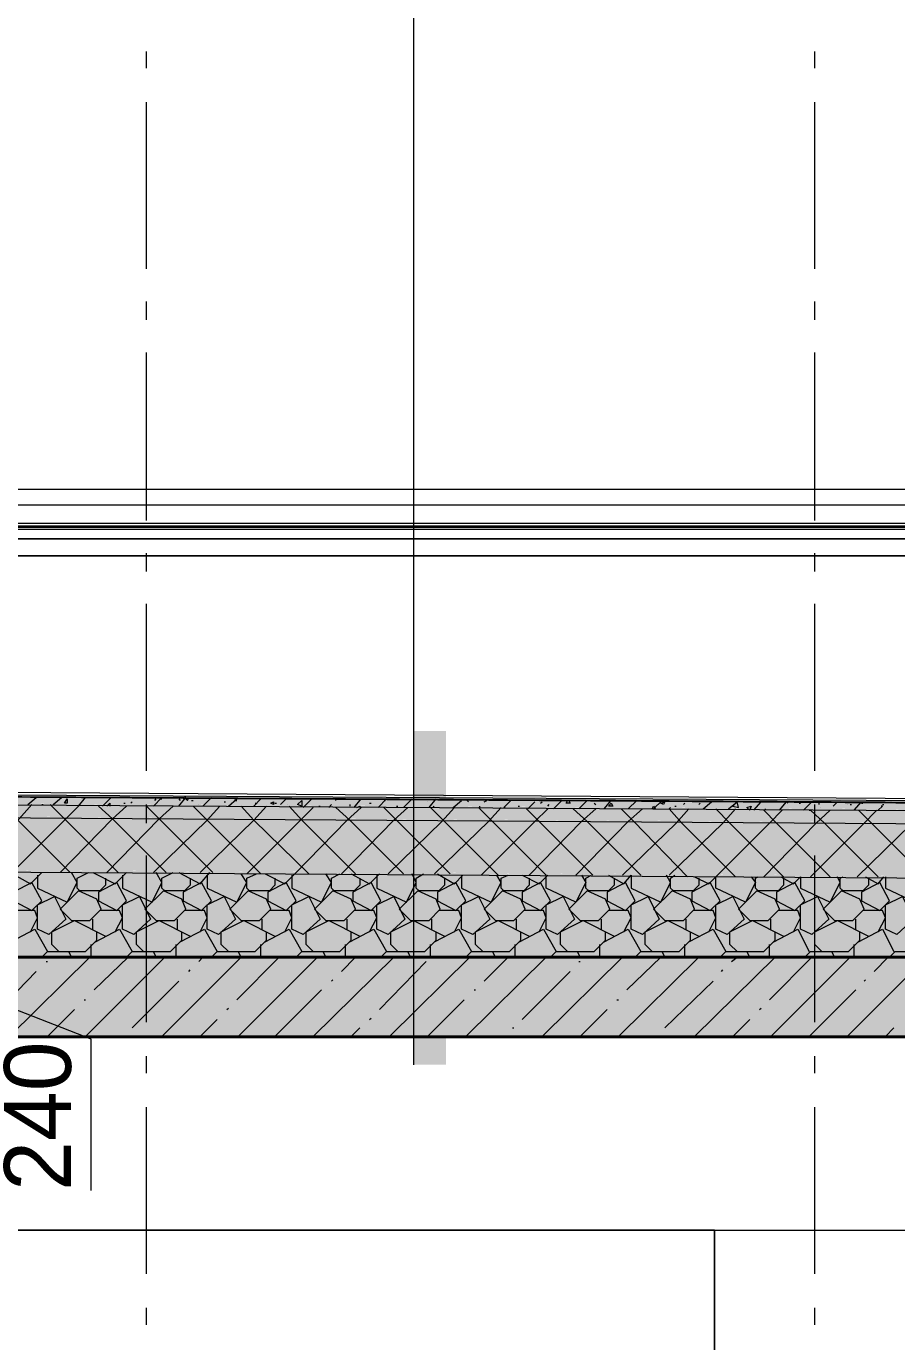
# Model space of a CAD drawing. Header units: millimetres. Extents: x -136833 to 49383, y -8033 to 344618.
# Drawn here: x -74508 to -71900, y 52442 to 56382 of the extents above; entities that cross this region are included whole.
import ezdxf

# ---------------------------------------------------------------- set-up
doc = ezdxf.new("R2010")
doc.units = ezdxf.units.MM
doc.layers.add('PDF _Геометрия', color=7, linetype='Continuous', true_color=0x1d1d1d)
doc.layers.add('PDF _Сплошная заливка', color=7, linetype='Continuous', true_color=0xffffff)
doc.layers.add('PDF _Текст', color=7, linetype='Continuous')

msp = doc.modelspace()

# ---------------------------------------------------------------- hatches: boundary and pattern name
at = {"layer": 'PDF _Сплошная заливка', "transparency": 33554559}
for points in [[(-76797.7416736144, 54093.28959465875), (-76994.7531004104, 54097.00679139075), (-77245.33023068585, 54097.00679139075), (-77245.33023068585, 54072.12424543742), (-77013.62823567196, 54072.12424543742), (-76785.04246408159, 54067.89117559315), (-76103.51821915474, 54063.65810574889), (-74071.64469390697, 54050.95889621609), (-73390.1204489801, 54046.72582637182), (-71358.24692373234, 54034.02661683903), (-70676.72267880547, 54029.79354699476), (-68644.8491535577, 54017.09433746196), (-67963.32490863084, 54012.86126761769), (-65931.45138338306, 54000.16205808489), (-65249.9271384562, 53995.92898824063), (-63218.05361320844, 53983.22977870782), (-63209.5874735199, 53978.99670886356), (-63209.5874735199, 53983.22977870782), (-63078.36230834764, 53983.22977870782), (-63078.36230834764, 54008.62819777343), (-63146.09142585591, 54008.62819777343), (-63861.4802295369, 54004.39512792916), (-63861.4802295369, 54008.62819777343), (-65804.45928805508, 54021.32740730622), (-66447.88590438354, 54025.56047715049), (-68390.86496290172, 54038.25968668329), (-69034.2915792302, 54042.49275652755), (-70977.27063774837, 54055.19196606035), (-71620.69725407683, 54059.42503590461), (-73563.67631259502, 54072.12424543742), (-74207.10292892347, 54076.35731528168)], [(-76797.7416736144, 54067.89117559315), (-76995.4972334169, 54071.62241257056), (-77245.33023068585, 54071.62241257056), (-77245.33023068585, 54034.02661683903), (-77013.62823567196, 54034.02661683903), (-76785.04246408159, 54029.79354699476), (-75489.72309173613, 54021.32740730622), (-74846.29647540767, 54017.09433746196), (-73550.9771030622, 54008.62819777343), (-72907.55048673376, 54004.39512792916), (-72259.89080056103, 54000.16205808489), (-71616.46418423257, 53995.92898824063), (-70321.14481188712, 53987.4628485521), (-69677.71819555864, 53983.22977870782), (-68382.3988232132, 53974.7636390193), (-67738.97220688473, 53970.53056917503), (-67091.312520712, 53966.29749933077), (-66447.88590438354, 53962.0644294865), (-65152.56653203808, 53953.59828979796), (-64509.13991570963, 53949.3652199537), (-63861.4802295369, 53945.13215010943), (-63218.05361320844, 53940.89908026517), (-63209.5874735199, 53936.6660104209), (-63209.5874735199, 53940.89908026517), (-63141.85835601164, 53945.13215010943), (-63078.36230834764, 53945.13215010943), (-63078.36230834764, 53983.22977870782), (-63895.34478829103, 53987.4628485521), (-64572.63596337361, 53991.69591839636), (-65254.16020830047, 53995.92898824063), (-65931.45138338306, 54000.16205808489), (-66612.97562830993, 54004.39512792916), (-67967.55797847512, 54012.86126761769), (-68649.08222340196, 54017.09433746196), (-69326.37339848455, 54021.32740730622), (-70007.89764341142, 54025.56047715049), (-71362.47999357659, 54034.02661683903), (-72044.00423850346, 54038.25968668329), (-72721.29541358605, 54042.49275652755), (-73402.81965851289, 54046.72582637182), (-74757.4020086781, 54055.19196606035), (-75438.92625360494, 54059.42503590461), (-76116.21742868752, 54063.65810574889)], [(-76797.7416736144, 54029.79354699476), (-76994.33082306426, 54033.50277622967), (-77245.33023068585, 54033.50277622967), (-77245.33023068585, 53873.16996275691), (-77017.86130551623, 53873.16996275691), (-76789.27553392586, 53868.93689291264), (-76107.75128899899, 53864.70382306838), (-74753.16893883381, 53856.23768337984), (-74071.64469390697, 53852.00461353557), (-72717.06234374177, 53843.53847384705), (-72035.53809881493, 53839.30540400277), (-70003.66457356715, 53826.60619446998), (-69322.1403286403, 53822.37312462572), (-67967.55797847512, 53813.90698493718), (-67286.03373354825, 53809.67391509291), (-65931.45138338306, 53801.20777540438), (-65249.9271384562, 53796.97470556012), (-63218.05361320844, 53784.27549602732), (-63141.85835601164, 53780.04242618305), (-63141.85835601164, 53784.27549602732), (-63078.36230834764, 53784.27549602732), (-63078.36230834764, 53945.13215010943), (-63146.09142585591, 53945.13215010943), (-63861.4802295369, 53940.89908026517), (-63861.4802295369, 53945.13215010943), (-65804.45928805508, 53957.83135964224), (-66447.88590438354, 53962.0644294865), (-68390.86496290172, 53974.7636390193), (-69034.2915792302, 53978.99670886356), (-70977.27063774837, 53991.69591839636), (-71620.69725407683, 53995.92898824063), (-73563.67631259502, 54008.62819777343), (-74207.10292892347, 54012.86126761769)], [(-76797.7416736144, 53868.93689291264), (-76995.88837346625, 53872.67550989098), (-77245.33023068585, 53872.67550989098), (-77245.33023068585, 53593.78735303534), (-63078.36230834764, 53593.78735303534), (-63078.36230834764, 53784.27549602732), (-63895.34478829103, 53788.50856587158), (-64572.63596337361, 53792.74163571584), (-65254.16020830047, 53796.97470556012), (-65931.45138338306, 53801.20777540438), (-66612.97562830993, 53805.44084524865), (-67967.55797847512, 53813.90698493718), (-68649.08222340196, 53818.14005478145), (-69326.37339848455, 53822.37312462572), (-70007.89764341142, 53826.60619446998), (-71362.47999357659, 53835.07233415852), (-72044.00423850346, 53839.30540400277), (-72721.29541358605, 53843.53847384705), (-73402.81965851289, 53847.77154369131), (-74757.4020086781, 53856.23768337984), (-75438.92625360494, 53860.47075322411), (-76116.21742868752, 53864.70382306838)]]:
    msp.add_hatch(color=256, dxfattribs=at).paths.add_polyline_path(points)

# ---------------------------------------------------------------- linework, layer by layer
at = {"layer": 'PDF _Геометрия', "color": 7, "lineweight": 9}
for points in [[(-73347.78975053744, 71169.49334642857), (-73347.78975053744, 66771.333778236), (-73347.78975053744, 53272.07404487111)], [(-74147.83995110376, 56256.38828507878), (-74147.83995110376, 56307.18512320997)], [(-72145.59791476584, 56256.38828507878), (-72145.59791476584, 56307.18512320997)], [(-74147.83995110376, 55655.29236719297), (-74147.83995110376, 56154.79460881638)], [(-72145.59791476584, 55655.29236719297), (-72145.59791476584, 56154.79460881638)], [(-74147.83995110376, 55502.9018527994), (-74147.83995110376, 55557.93176077486)], [(-72145.59791476584, 55502.9018527994), (-72145.59791476584, 55557.93176077486)], [(-74147.83995110376, 54901.80593491359), (-74147.83995110376, 55405.54124638128)], [(-72145.59791476584, 54901.80593491359), (-72145.59791476584, 55405.54124638128)], [(-69690.41740509146, 54994.93347148745), (-76721.54641641761, 54994.93347148745)], [(-69690.41740509146, 54948.36970320053), (-76721.54641641761, 54948.36970320053)], [(-69690.41740509146, 54893.33979522506), (-76721.54641641761, 54893.33979522506)], [(-69690.41740509146, 54880.64058569226), (-76721.54641641761, 54880.64058569226)], [(-76721.54641641761, 54876.40751584799), (-69690.41740509146, 54876.40751584799)], [(-74147.83995110376, 54749.41542052001), (-74147.83995110376, 54804.44532849547)], [(-72145.59791476584, 54749.41542052001), (-72145.59791476584, 54804.44532849547)], [(-74147.83995110376, 54152.55257247847), (-74147.83995110376, 54652.05481410189)], [(-72145.59791476584, 54152.55257247847), (-72145.59791476584, 54652.05481410189)], [(-77246.4470771066, 54436.16825204431), (-77246.4470771066, 54415.00290282298), (-77246.4470771066, 53593.78735303534), (-77246.4470771066, 53873.16996275691), (-77246.4470771066, 54034.02661683903), (-77246.4470771066, 54072.12424543742), (-77246.4470771066, 54097.52266450301), (-77246.4470771066, 54101.75573434729), (-77246.4470771066, 54105.98880419155), (-76785.04246408159, 54093.28959465875), (-77229.51479772954, 54105.98880419155), (-69728.51503368985, 54055.19196606035)], [(-63208.35157215134, 54008.22840060006), (-76783.91807143492, 54092.91556800443)], [(-63076.74099522825, 53593.26875434392), (-63076.74099522825, 53783.74089406033), (-63076.74099522825, 53944.61227401921), (-63076.74099522825, 53982.73191466262), (-63076.74099522825, 54008.11839310698), (-63076.74099522825, 54012.3347697418), (-63076.74099522825, 54016.59316037266), (-63076.74099522825, 54012.3347697418), (-63076.74099522825, 54008.11839310698), (-63076.74099522825, 53982.73191466262), (-63076.74099522825, 53944.61227401921), (-63076.74099522825, 53783.74089406033), (-63076.74099522825, 53593.26875434392), (-77245.33023068585, 53593.26875434392)], [(-74147.83995110376, 53995.92898824063), (-74147.83995110376, 54050.95889621609)], [(-72145.59791476584, 53995.92898824063), (-72145.59791476584, 54050.95889621609)], [(-74147.83995110376, 53399.06614019909), (-74147.83995110376, 53898.56838182251)], [(-72145.59791476584, 53399.06614019909), (-72145.59791476584, 53898.56838182251)], [(-74312.92967503013, 52895.33082873141), (-74312.92967503013, 53348.26930206791), (-74638.87605303864, 53475.26139739589)], [(-74147.83995110376, 53246.67562580551), (-74147.83995110376, 53297.4724639367)], [(-72145.59791476584, 53246.67562580551), (-72145.59791476584, 53297.4724639367)], [(-74147.83995110376, 52645.57970791971), (-74147.83995110376, 53145.08194954311)], [(-72145.59791476584, 52645.57970791971), (-72145.59791476584, 53145.08194954311)], [(-72446.14587370874, 52776.80487309197), (-72446.14587370874, 48653.79484477669), (-72446.14587370874, 49254.89076266249), (-77398.8375915002, 49254.89076266249)], [(-77398.8375915002, 52611.71514916557), (-77398.8375915002, 52535.51989196878), (-77398.8375915002, 52611.71514916557), (-77398.8375915002, 52535.51989196878), (-77398.8375915002, 52611.71514916557), (-77398.8375915002, 49254.89076266249), (-77115.22191193435, 49254.89076266249), (-77115.22191193435, 51955.58932330432), (-75316.16722812122, 51955.58932330432), (-75316.16722812122, 49254.89076266249), (-74245.20055752186, 49254.89076266249), (-74245.20055752186, 51955.58932330432), (-72446.14587370874, 51955.58932330432), (-72446.14587370874, 52776.80487309197), (-77398.8375915002, 52776.80487309197)], [(-74147.83995110376, 52493.18919352613), (-74147.83995110376, 52543.98603165732)], [(-72145.59791476584, 52493.18919352613), (-72145.59791476584, 52543.98603165732)]]:
    msp.add_lwpolyline(points, dxfattribs=at)
for points in [[(-69690.41740509146, 54884.87365553652), (-76721.54641641761, 54884.87365553652)], [(-76721.54641641761, 54846.77602693813), (-69690.41740509146, 54846.77602693813)], [(-76721.54641641761, 54795.97918880694), (-69690.41740509146, 54795.97918880694)], [(-77398.8375915002, 52776.80487309197), (-69398.33558583708, 52776.80487309197), (-69398.33558583708, 53356.73544175643), (-77398.8375915002, 53356.73544175643)]]:
    msp.add_lwpolyline(points, close=True, dxfattribs=at)
at = {"layer": 'PDF _Геометрия', "color": 7, "lineweight": 20}
for points in [[(-63208.35157215134, 54004.01993659497), (-76783.91807143492, 54088.66306887016), (-63208.35157215134, 53999.76953743909)], [(-63208.35157215134, 53978.5972205934), (-76783.91807143492, 54063.28438799777)], [(-63208.35157215134, 53936.29662632563), (-76783.91807143492, 54025.19225344065)], [(-63199.57753368978, 53773.96588738562), (-76784.57577136096, 53862.87266139113)]]:
    msp.add_lwpolyline(points, dxfattribs=at)
at = {"layer": 'PDF _Геометрия', "lineweight": 9}
for points in [[(-74376.42572269413, 53847.77154369131), (-74537.28237677625, 54008.62819777343), (-74575.38000537464, 54050.95889621609), (-74554.21465615332, 54072.12424543742)], [(-74545.74851646478, 53852.00461353557), (-74389.12493222693, 54008.62819777343), (-74351.02730362854, 54046.72582637182), (-74329.8619544072, 54072.12424543742)], [(-74503.4178180221, 54050.95889621609), (-74478.01939895652, 54072.12424543742)], [(-74427.22256082532, 54050.95889621609), (-74401.82414175972, 54072.12424543742)], [(-74427.22256082532, 54072.12424543742), (-74427.22256082532, 54072.12424543742)], [(-74393.35800207118, 54059.42503590461), (-74389.12493222693, 54059.42503590461)], [(-74279.065116276, 54046.72582637182), (-74253.6666972104, 54072.12424543742)], [(-74266.36590674322, 54046.72582637182), (-74257.89976705468, 54055.19196606035), (-74257.89976705468, 54046.72582637182)], [(-74215.569068612, 54055.19196606035), (-74211.33599876775, 54055.19196606035)], [(-74198.63678923494, 54072.12424543742), (-74198.63678923494, 54072.12424543742)], [(-74194.40371939068, 54055.19196606035), (-74190.17064954642, 54059.42503590461)], [(-74177.47144001361, 54072.12424543742), (-74177.47144001361, 54072.12424543742)], [(-74126.67460188242, 54046.72582637182), (-74101.27618281683, 54072.12424543742)], [(-74122.44153203815, 54063.65810574889), (-74118.20846219388, 54067.89117559315)], [(-74105.50925266108, 54067.89117559315), (-74101.27618281683, 54067.89117559315)], [(-74050.47934468562, 54046.72582637182), (-74029.3139954643, 54072.12424543742), (-74033.54706530856, 54072.12424543742), (-74025.08092562003, 54063.65810574889), (-74020.84785577576, 54072.12424543742)], [(-74050.47934468562, 54067.89117559315), (-74046.24627484137, 54063.65810574889)], [(-74012.38171608723, 54063.65810574889), (-74008.14864624297, 54063.65810574889)], [(-73978.5171573331, 54046.72582637182), (-73953.11873826751, 54072.12424543742)], [(-73915.02110966912, 54059.42503590461), (-73910.78803982484, 54059.42503590461)], [(-73902.3219001363, 54046.72582637182), (-73876.92348107073, 54067.89117559315)], [(-73881.15655091498, 54063.65810574889), (-73876.92348107073, 54063.65810574889)], [(-73826.12664293952, 54046.72582637182), (-73804.9612937182, 54067.89117559315)], [(-73821.89357309525, 54055.19196606035), (-73817.66050325098, 54055.19196606035)], [(-73762.63059527552, 54055.19196606035), (-73758.39752543127, 54055.19196606035)], [(-73745.69831589845, 54050.95889621609), (-73728.76603652141, 54067.89117559315)], [(-73677.9691983902, 54042.49275652755), (-73652.57077932461, 54067.89117559315)], [(-73580.6085919721, 54063.65810574889), (-73580.6085919721, 54067.89117559315)], [(-73525.57868399663, 54042.49275652755), (-73504.4133347753, 54067.89117559315)], [(-73479.01491570969, 54055.19196606035), (-73474.78184586542, 54055.19196606035)], [(-73453.6164966441, 54042.49275652755), (-73428.2180775785, 54067.89117559315)], [(-73436.68421726703, 54067.89117559315), (-73432.45114742276, 54063.65810574889)], [(-73432.45114742276, 54059.42503590461), (-73432.45114742276, 54059.42503590461)], [(-73377.42123944731, 54042.49275652755), (-73352.02282038171, 54067.89117559315)], [(-73305.45905209478, 54059.42503590461), (-73305.45905209478, 54059.42503590461)], [(-73301.22598225051, 54042.49275652755), (-73280.06063302918, 54067.89117559315)], [(-73229.263794898, 54042.49275652755), (-73203.86537583239, 54063.65810574889)], [(-73186.93309645532, 54063.65810574889), (-73182.70002661107, 54059.42503590461)], [(-73136.13625832413, 54059.42503590461), (-73127.6701186356, 54063.65810574889)], [(-73072.64021066015, 54042.49275652755), (-73076.8732805044, 54042.49275652755), (-73055.70793128308, 54063.65810574889)], [(-73004.91109315188, 54038.25968668329), (-72983.74574393054, 54059.42503590461)], [(-72966.81346455349, 54055.19196606035), (-72962.58039470922, 54059.42503590461)], [(-72928.71583595508, 54038.25968668329), (-72903.31741688948, 54063.65810574889)], [(-72882.15206766815, 54063.65810574889), (-72877.9189978239, 54055.19196606035), (-72890.61820735669, 54055.19196606035), (-72886.38513751244, 54063.65810574889)], [(-72852.5205787583, 54038.25968668329), (-72827.12215969269, 54063.65810574889)], [(-72852.5205787583, 54063.65810574889), (-72852.5205787583, 54063.65810574889)], [(-72805.95681047137, 54055.19196606035), (-72801.7237406271, 54050.95889621609)], [(-72776.32532156151, 54038.25968668329), (-72755.15997234017, 54063.65810574889)], [(-72704.36313420898, 54038.25968668329), (-72678.96471514337, 54063.65810574889)], [(-72628.1678770122, 54038.25968668329), (-72602.76945794659, 54063.65810574889)], [(-72539.27341028259, 54050.95889621609), (-72535.04034043834, 54055.19196606035)], [(-72492.70964199567, 54050.95889621609), (-72488.4765721514, 54055.19196606035)], [(-72480.01043246288, 54038.25968668329), (-72454.61201339727, 54059.42503590461)], [(-72403.81517526608, 54038.25968668329), (-72378.41675620049, 54059.42503590461), (-72391.11596573328, 54046.72582637182), (-72374.1836863562, 54042.49275652755), (-72378.41675620049, 54059.42503590461)], [(-72327.61991806928, 54034.02661683903), (-72306.45456884796, 54059.42503590461)], [(-72251.4246608725, 54034.02661683903), (-72230.25931165117, 54059.42503590461), (-72226.02624180689, 54055.19196606035)], [(-72192.16168305278, 54055.19196606035), (-72187.9286132085, 54055.19196606035)], [(-72179.46247351996, 54034.02661683903), (-72154.06405445437, 54059.42503590461)], [(-72132.89870523305, 54055.19196606035), (-72132.89870523305, 54050.95889621609)], [(-72090.56800679039, 54046.72582637182), (-72077.86879725757, 54059.42503590461)], [(-72035.53809881493, 54055.19196606035), (-72035.53809881493, 54055.19196606035)], [(-72027.07195912639, 54034.02661683903), (-72005.90660990505, 54059.42503590461)], [(-72005.90660990505, 54055.19196606035), (-72001.67354006079, 54055.19196606035)], [(-74689.67289116982, 53852.00461353557), (-74528.81623708771, 54008.62819777343), (-74490.71860848932, 54050.95889621609)], [(-74461.08711957945, 54050.95889621609), (-74456.85404973518, 54050.95889621609)], [(-74232.50134798908, 53847.77154369131), (-74393.35800207118, 54008.62819777343), (-74435.68870051386, 54050.95889621609)], [(-74291.7643258088, 54046.72582637182), (-74249.43362736615, 54008.62819777343), (-74207.10292892347, 54046.72582637182)], [(-74152.07302094802, 54046.72582637182), (-74152.07302094802, 54046.72582637182)], [(-74147.83995110376, 54046.72582637182), (-74109.74232250536, 54008.62819777343), (-74067.41162406269, 54046.72582637182)], [(-74008.14864624297, 54046.72582637182), (-73965.8179478003, 54004.39512792916), (-73927.72031920191, 54046.72582637182)], [(-73991.2163668659, 54050.95889621609), (-73991.2163668659, 54050.95889621609)], [(-73864.22427153791, 54046.72582637182), (-73826.12664293952, 54004.39512792916), (-73788.02901434113, 54046.72582637182)], [(-73847.29199216086, 54046.72582637182), (-73847.29199216086, 54046.72582637182)], [(-73847.29199216086, 53843.53847384705), (-73686.43533807874, 54004.39512792916), (-73648.33770948034, 54042.49275652755)], [(-73792.2620841854, 53843.53847384705), (-73732.99910636566, 53813.90698493718), (-73703.3676174558, 53843.53847384705), (-73546.74403321795, 54004.39512792916), (-73504.4133347753, 54042.49275652755)], [(-73724.53296667713, 54050.95889621609), (-73724.53296667713, 54050.95889621609)], [(-73521.34561415235, 53843.53847384705), (-73682.20226823447, 54004.39512792916), (-73720.29989683288, 54046.72582637182)], [(-73631.40543010327, 54046.72582637182), (-73627.172360259, 54046.72582637182)], [(-73601.77394119342, 54042.49275652755), (-73593.30780150488, 54050.95889621609)], [(-73377.42123944731, 53843.53847384705), (-73538.27789352942, 54004.39512792916), (-73580.6085919721, 54042.49275652755)], [(-73563.67631259502, 53843.53847384705), (-73407.05272835717, 54004.39512792916), (-73364.7220299145, 54042.49275652755)], [(-73538.27789352942, 54050.95889621609), (-73538.27789352942, 54046.72582637182)], [(-73534.04482368517, 54042.49275652755), (-73534.04482368517, 54042.49275652755)], [(-73517.1125443081, 54042.49275652755), (-73508.64640461956, 54046.72582637182), (-73508.64640461956, 54042.49275652755)], [(-73237.72993458653, 53843.53847384705), (-73398.58658866864, 54004.39512792916), (-73436.68421726703, 54042.49275652755)], [(-73423.98500773424, 53843.53847384705), (-73263.12835365211, 54000.16205808489), (-73225.03072505372, 54042.49275652755)], [(-73398.58658866864, 54046.72582637182), (-73394.35351882435, 54046.72582637182)], [(-73093.80555988147, 53839.30540400277), (-73254.66221396357, 54000.16205808489), (-73296.99291240625, 54042.49275652755)], [(-73288.52677271771, 54046.72582637182), (-73284.29370287344, 54042.49275652755)], [(-73284.29370287344, 53843.53847384705), (-73123.43704879134, 54000.16205808489), (-73085.33942019293, 54042.49275652755)], [(-72844.05443906976, 53839.30540400277), (-72831.35522953697, 53818.14005478145), (-72860.98671844683, 53758.87707696173), (-72949.88118517642, 53801.20777540438), (-72949.88118517642, 53839.30540400277), (-73110.73783925854, 54000.16205808489), (-73153.0685377012, 54042.49275652755)], [(-73148.83546785693, 54042.49275652755), (-73148.83546785693, 54046.72582637182)], [(-73144.60239801266, 53839.30540400277), (-72983.74574393054, 54000.16205808489), (-72945.64811533215, 54038.25968668329)], [(-73034.54258206175, 54046.72582637182), (-73030.30951221747, 54046.72582637182)], [(-72810.18988031564, 53839.30540400277), (-72971.04653439776, 54000.16205808489), (-73009.14416299615, 54038.25968668329)], [(-73000.67802330761, 53839.30540400277), (-72844.05443906976, 54000.16205808489), (-72801.7237406271, 54038.25968668329)], [(-72945.64811533215, 54046.72582637182), (-72941.41504548788, 54050.95889621609)], [(-72666.26550561059, 53839.30540400277), (-72827.12215969269, 54000.16205808489), (-72869.45285813537, 54038.25968668329)], [(-72860.98671844683, 53839.30540400277), (-72704.36313420898, 54000.16205808489), (-72662.03243576632, 54038.25968668329)], [(-72526.5742007498, 53835.07233415852), (-72687.43085483191, 54000.16205808489), (-72725.5284834303, 54038.25968668329)], [(-72721.29541358605, 53839.30540400277), (-72560.43875950392, 53995.92898824063), (-72522.34113090552, 54038.25968668329)], [(-72632.40094685645, 54038.25968668329), (-72628.1678770122, 54046.72582637182), (-72623.93480716793, 54038.25968668329)], [(-72382.64982604474, 53835.07233415852), (-72543.50648012687, 53995.92898824063), (-72581.60410872527, 54038.25968668329), (-72577.37103888098, 54042.49275652755)], [(-72581.60410872527, 53839.30540400277), (-72420.74745464315, 53995.92898824063), (-72382.64982604474, 54038.25968668329)], [(-72564.6718293482, 54046.72582637182), (-72560.43875950392, 54046.72582637182)], [(-72551.97261981541, 54038.25968668329), (-72551.97261981541, 54038.25968668329)], [(-72238.7254513397, 53835.07233415852), (-72399.58210542181, 53995.92898824063), (-72441.91280386447, 54038.25968668329)], [(-72336.08605775781, 53835.07233415852), (-72323.38684822503, 53818.14005478145), (-72353.01833713488, 53758.87707696173), (-72441.91280386447, 53801.20777540438), (-72441.91280386447, 53835.07233415852), (-72281.05614978237, 53995.92898824063), (-72242.95852118396, 54034.02661683903)], [(-72297.98842915942, 53835.07233415852), (-72141.36484492157, 53995.92898824063), (-72099.03414647891, 54034.02661683903)], [(-72099.03414647891, 53835.07233415852), (-72259.89080056103, 53995.92898824063), (-72297.98842915942, 54034.02661683903)], [(-72293.75535931515, 54038.25968668329), (-72293.75535931515, 54034.02661683903)], [(-72162.5301941429, 54034.02661683903), (-72158.29712429864, 54034.02661683903), (-72115.96642585598, 53995.92898824063), (-71955.10977177386, 53835.07233415852)], [(-72158.29712429864, 53835.07233415852), (-72001.67354006079, 53991.69591839636), (-71959.34284161813, 54034.02661683903)], [(-72128.66563538878, 54042.49275652755), (-72128.66563538878, 54042.49275652755)], [(-72048.23730834771, 54050.95889621609), (-72048.23730834771, 54050.95889621609)], [(-72044.00423850346, 54034.02661683903), (-72044.00423850346, 54034.02661683903)], [(-72039.77116865918, 54050.95889621609), (-72035.53809881493, 54050.95889621609)], [(-72018.60581943786, 53835.07233415852), (-71857.74916535575, 53991.69591839636), (-71819.65153675734, 54034.02661683903)], [(-71730.75707002776, 53830.83926431424), (-71730.75707002776, 53809.67391509291), (-71747.68934940483, 53792.74163571584), (-71806.95232722454, 53792.74163571584), (-71815.41846691308, 53801.20777540438), (-71815.41846691308, 53830.83926431424), (-71811.18539706881, 53830.83926431424), (-71972.04205115093, 53991.69591839636), (-72014.37274959359, 54034.02661683903)], [(-71955.10977177386, 54034.02661683903), (-71942.41056224107, 54046.72582637182), (-71946.64363208532, 54046.72582637182)], [(-71942.41056224107, 54050.95889621609), (-71938.1774923968, 54050.95889621609)], [(-74406.057211604, 53847.77154369131), (-74249.43362736615, 54008.62819777343), (-74088.57697328401, 53847.77154369131)], [(-74266.36590674322, 53847.77154369131), (-74109.74232250536, 54008.62819777343), (-73948.88566842325, 53847.77154369131)], [(-74126.67460188242, 53847.77154369131), (-73965.8179478003, 54004.39512792916), (-73804.9612937182, 53843.53847384705)], [(-73986.98329702164, 53847.77154369131), (-73826.12664293952, 54004.39512792916), (-73661.03691901313, 53843.53847384705)], [(-74562.68079584185, 53852.00461353557), (-74494.95167833359, 53813.90698493718), (-74461.08711957945, 53847.77154369131)], [(-74473.78632911225, 53839.30540400277), (-74473.78632911225, 53801.20777540438), (-74384.89186238265, 53758.87707696173), (-74355.26037347279, 53818.14005478145), (-74372.19265284986, 53847.77154369131)], [(-74270.59897658747, 53830.83926431424), (-74270.59897658747, 53809.67391509291), (-74287.53125596454, 53792.74163571584), (-74346.79423378425, 53792.74163571584), (-74355.26037347279, 53801.20777540438), (-74355.26037347279, 53830.83926431424), (-74321.39581471866, 53847.77154369131)], [(-74308.69660518586, 53847.77154369131), (-74240.96748767761, 53813.90698493718), (-74207.10292892347, 53847.77154369131)], [(-74219.80213845629, 53839.30540400277), (-74219.80213845629, 53801.20777540438), (-74130.90767172669, 53758.87707696173), (-74101.27618281683, 53818.14005478145), (-74118.20846219388, 53847.77154369131)], [(-74016.61478593151, 53830.83926431424), (-74016.61478593151, 53809.67391509291), (-74033.54706530856, 53792.74163571584), (-74092.8100431283, 53792.74163571584), (-74101.27618281683, 53801.20777540438), (-74101.27618281683, 53830.83926431424), (-74067.41162406269, 53847.77154369131)], [(-74050.47934468562, 53847.77154369131), (-73986.98329702164, 53813.90698493718), (-73957.35180811178, 53847.77154369131)], [(-73965.8179478003, 53839.30540400277), (-73965.8179478003, 53801.20777540438), (-73876.92348107073, 53758.87707696173), (-73847.29199216086, 53818.14005478145), (-73864.22427153791, 53843.53847384705)], [(-73762.63059527552, 53830.83926431424), (-73762.63059527552, 53809.67391509291), (-73779.56287465259, 53792.74163571584), (-73838.82585247232, 53792.74163571584), (-73847.29199216086, 53801.20777540438), (-73847.29199216086, 53830.83926431424), (-73817.66050325098, 53843.53847384705)], [(-73711.83375714434, 53839.30540400277), (-73711.83375714434, 53801.20777540438), (-73622.93929041474, 53758.87707696173), (-73593.30780150488, 53818.14005478145), (-73610.24008088195, 53843.53847384705)], [(-73508.64640461956, 53830.83926431424), (-73508.64640461956, 53809.67391509291), (-73525.57868399663, 53792.74163571584), (-73584.84166181635, 53792.74163571584), (-73593.30780150488, 53801.20777540438), (-73593.30780150488, 53830.83926431424), (-73567.90938243928, 53843.53847384705)], [(-73534.04482368517, 53843.53847384705), (-73479.01491570969, 53813.90698493718), (-73449.38342679983, 53843.53847384705)], [(-73457.84956648837, 53839.30540400277), (-73457.84956648837, 53801.20777540438), (-73368.95509975878, 53758.87707696173), (-73339.3236108489, 53818.14005478145), (-73352.02282038171, 53843.53847384705)], [(-73254.66221396357, 53830.83926431424), (-73254.66221396357, 53809.67391509291), (-73271.59449334064, 53792.74163571584), (-73330.85747116037, 53792.74163571584), (-73339.3236108489, 53801.20777540438), (-73339.3236108489, 53830.83926431424), (-73318.15826162757, 53843.53847384705)], [(-73275.82756318492, 53843.53847384705), (-73225.03072505372, 53813.90698493718), (-73199.63230598813, 53839.30540400277)], [(-73203.86537583239, 53839.30540400277), (-73203.86537583239, 53801.20777540438), (-73114.9709091028, 53758.87707696173), (-73085.33942019293, 53818.14005478145), (-73098.03862972574, 53839.30540400277)], [(-73000.67802330761, 53830.83926431424), (-73000.67802330761, 53809.67391509291), (-73017.61030268468, 53792.74163571584), (-73076.8732805044, 53792.74163571584), (-73085.33942019293, 53801.20777540438), (-73085.33942019293, 53830.83926431424), (-73064.17407097161, 53839.30540400277)], [(-73021.84337252894, 53839.30540400277), (-72971.04653439776, 53813.90698493718), (-72945.64811533215, 53839.30540400277)], [(-72746.69383265164, 53830.83926431424), (-72746.69383265164, 53809.67391509291), (-72763.62611202871, 53792.74163571584), (-72822.88908984844, 53792.74163571584), (-72831.35522953697, 53801.20777540438), (-72831.35522953697, 53830.83926431424), (-72814.4229501599, 53839.30540400277)], [(-72763.62611202871, 53839.30540400277), (-72717.06234374177, 53813.90698493718), (-72695.89699452044, 53839.30540400277), (-72695.89699452044, 53801.20777540438), (-72607.00252779086, 53758.87707696173), (-72577.37103888098, 53818.14005478145), (-72590.0702484138, 53839.30540400277)], [(-72492.70964199567, 53830.83926431424), (-72492.70964199567, 53809.67391509291), (-72509.64192137273, 53792.74163571584), (-72568.90489919245, 53792.74163571584), (-72577.37103888098, 53801.20777540438), (-72577.37103888098, 53830.83926431424), (-72564.6718293482, 53839.30540400277)], [(-72505.40885152847, 53835.07233415852), (-72463.07815308581, 53813.90698493718), (-72441.91280386447, 53835.07233415852)], [(-72238.7254513397, 53830.83926431424), (-72238.7254513397, 53809.67391509291), (-72255.65773071676, 53792.74163571584), (-72314.92070853649, 53792.74163571584), (-72323.38684822503, 53801.20777540438), (-72323.38684822503, 53830.83926431424), (-72314.92070853649, 53835.07233415852)], [(-72247.19159102824, 53835.07233415852), (-72209.09396242985, 53813.90698493718), (-72187.9286132085, 53835.07233415852), (-72187.9286132085, 53801.20777540438), (-72099.03414647891, 53758.87707696173), (-72069.40265756905, 53818.14005478145), (-72077.86879725757, 53835.07233415852)], [(-71984.74126068372, 53830.83926431424), (-71984.74126068372, 53809.67391509291), (-72001.67354006079, 53792.74163571584), (-72060.93651788052, 53792.74163571584), (-72069.40265756905, 53801.20777540438), (-72069.40265756905, 53830.83926431424), (-72060.93651788052, 53835.07233415852)], [(-71993.20740037225, 53835.07233415852), (-71955.10977177386, 53813.90698493718), (-71938.1774923968, 53835.07233415852)], [(-71933.94442255254, 53835.07233415852), (-71933.94442255254, 53801.20777540438), (-71845.04995582293, 53758.87707696173), (-71815.41846691308, 53818.14005478145), (-71823.88460660161, 53830.83926431424)], [(-74494.95167833359, 53669.98261023213), (-74473.78632911225, 53712.31330867479), (-74482.25246880078, 53733.47865789612), (-74541.5154466205, 53733.47865789612)], [(-74410.29028144825, 53610.7196324124), (-74431.45563066959, 53631.88498163373), (-74431.45563066959, 53669.98261023213), (-74363.72651316132, 53703.84716898626), (-74270.59897658747, 53657.28340069933)], [(-74308.69660518586, 53678.44874992066), (-74308.69660518586, 53708.08023883052)], [(-74240.96748767761, 53669.98261023213), (-74219.80213845629, 53712.31330867479), (-74228.26827814482, 53733.47865789612), (-74287.53125596454, 53733.47865789612)], [(-74156.30609079228, 53610.7196324124), (-74177.47144001361, 53631.88498163373), (-74177.47144001361, 53669.98261023213), (-74109.74232250536, 53703.84716898626), (-74016.61478593151, 53657.28340069933)], [(-74054.7124145299, 53678.44874992066), (-74054.7124145299, 53708.08023883052)], [(-73986.98329702164, 53669.98261023213), (-73965.8179478003, 53712.31330867479), (-73974.28408748884, 53733.47865789612), (-74033.54706530856, 53733.47865789612)], [(-73902.3219001363, 53610.7196324124), (-73923.48724935765, 53631.88498163373), (-73923.48724935765, 53669.98261023213), (-73855.75813184938, 53703.84716898626), (-73762.63059527552, 53657.28340069933)], [(-73800.72822387393, 53678.44874992066), (-73800.72822387393, 53708.08023883052)], [(-73732.99910636566, 53669.98261023213), (-73711.83375714434, 53712.31330867479), (-73720.29989683288, 53733.47865789612), (-73779.56287465259, 53733.47865789612)], [(-73648.33770948034, 53610.7196324124), (-73669.50305870167, 53631.88498163373), (-73669.50305870167, 53669.98261023213), (-73601.77394119342, 53703.84716898626), (-73508.64640461956, 53657.28340069933)], [(-73546.74403321795, 53678.44874992066), (-73546.74403321795, 53708.08023883052)], [(-73479.01491570969, 53669.98261023213), (-73457.84956648837, 53712.31330867479), (-73466.3157061769, 53733.47865789612), (-73525.57868399663, 53733.47865789612)], [(-73394.35351882435, 53610.7196324124), (-73415.5188680457, 53631.88498163373), (-73415.5188680457, 53669.98261023213), (-73347.78975053744, 53703.84716898626), (-73254.66221396357, 53657.28340069933)], [(-73292.75984256198, 53678.44874992066), (-73292.75984256198, 53708.08023883052)], [(-73225.03072505372, 53669.98261023213), (-73203.86537583239, 53712.31330867479), (-73212.33151552093, 53733.47865789612), (-73271.59449334064, 53733.47865789612)], [(-73140.3693281684, 53610.7196324124), (-73161.53467738973, 53631.88498163373), (-73161.53467738973, 53669.98261023213), (-73093.80555988147, 53703.84716898626), (-73000.67802330761, 53657.28340069933)], [(-73038.775651906, 53678.44874992066), (-73038.775651906, 53708.08023883052)], [(-72971.04653439776, 53669.98261023213), (-72949.88118517642, 53712.31330867479), (-72958.34732486495, 53733.47865789612), (-73017.61030268468, 53733.47865789612)], [(-72886.38513751244, 53610.7196324124), (-72907.55048673376, 53631.88498163373), (-72907.55048673376, 53669.98261023213), (-72839.8213692255, 53703.84716898626), (-72746.69383265164, 53657.28340069933)], [(-72784.79146125003, 53678.44874992066), (-72784.79146125003, 53708.08023883052)], [(-72717.06234374177, 53669.98261023213), (-72695.89699452044, 53712.31330867479), (-72704.36313420898, 53733.47865789612), (-72763.62611202871, 53733.47865789612)], [(-72632.40094685645, 53610.7196324124), (-72653.56629607778, 53631.88498163373), (-72653.56629607778, 53669.98261023213), (-72585.83717856952, 53703.84716898626), (-72492.70964199567, 53657.28340069933)], [(-72530.80727059406, 53678.44874992066), (-72530.80727059406, 53708.08023883052)], [(-72463.07815308581, 53669.98261023213), (-72441.91280386447, 53712.31330867479), (-72450.378943553, 53733.47865789612), (-72509.64192137273, 53733.47865789612)], [(-72378.41675620049, 53610.7196324124), (-72399.58210542181, 53631.88498163373), (-72399.58210542181, 53669.98261023213), (-72331.85298791356, 53703.84716898626), (-72238.7254513397, 53657.28340069933)], [(-72276.8230799381, 53678.44874992066), (-72276.8230799381, 53708.08023883052)], [(-72209.09396242985, 53669.98261023213), (-72187.9286132085, 53712.31330867479), (-72196.39475289703, 53733.47865789612), (-72255.65773071676, 53733.47865789612)], [(-72124.43256554451, 53610.7196324124), (-72145.59791476584, 53631.88498163373), (-72145.59791476584, 53669.98261023213), (-72077.86879725757, 53703.84716898626), (-71984.74126068372, 53657.28340069933)], [(-72022.83888928211, 53678.44874992066), (-72022.83888928211, 53708.08023883052)], [(-71955.10977177386, 53669.98261023213), (-71933.94442255254, 53712.31330867479), (-71942.41056224107, 53733.47865789612), (-72001.67354006079, 53733.47865789612)], [(-74554.21465615332, 53640.35112132226), (-74482.25246880078, 53678.44874992066), (-74444.15484020239, 53610.7196324124)], [(-74461.08711957945, 53593.78735303534), (-74444.15484020239, 53610.7196324124), (-74329.8619544072, 53610.7196324124), (-74295.99739565307, 53644.58419116653), (-74295.99739565307, 53669.98261023213)], [(-74300.23046549734, 53640.35112132226), (-74228.26827814482, 53678.44874992066), (-74190.17064954642, 53610.7196324124)], [(-74207.10292892347, 53593.78735303534), (-74190.17064954642, 53610.7196324124), (-74075.87776375122, 53610.7196324124), (-74042.01320499709, 53644.58419116653), (-74042.01320499709, 53669.98261023213)], [(-74046.24627484137, 53640.35112132226), (-73974.28408748884, 53678.44874992066), (-73936.18645889044, 53610.7196324124)], [(-73953.11873826751, 53593.78735303534), (-73936.18645889044, 53610.7196324124), (-73821.89357309525, 53610.7196324124), (-73788.02901434113, 53644.58419116653), (-73788.02901434113, 53669.98261023213)], [(-73792.2620841854, 53640.35112132226), (-73720.29989683288, 53678.44874992066), (-73682.20226823447, 53610.7196324124)], [(-73699.13454761152, 53593.78735303534), (-73682.20226823447, 53610.7196324124), (-73567.90938243928, 53610.7196324124), (-73534.04482368517, 53644.58419116653), (-73534.04482368517, 53669.98261023213)], [(-73538.27789352942, 53640.35112132226), (-73466.3157061769, 53678.44874992066), (-73428.2180775785, 53610.7196324124)], [(-73445.15035695556, 53593.78735303534), (-73428.2180775785, 53610.7196324124), (-73313.92519178332, 53610.7196324124), (-73280.06063302918, 53644.58419116653), (-73280.06063302918, 53669.98261023213)], [(-73284.29370287344, 53640.35112132226), (-73212.33151552093, 53678.44874992066), (-73174.23388692254, 53610.7196324124)], [(-73191.16616629959, 53593.78735303534), (-73174.23388692254, 53610.7196324124), (-73059.94100112733, 53610.7196324124), (-73026.07644237322, 53644.58419116653), (-73026.07644237322, 53669.98261023213)], [(-73030.30951221747, 53640.35112132226), (-72958.34732486495, 53678.44874992066), (-72920.24969626655, 53610.7196324124)], [(-72937.18197564362, 53593.78735303534), (-72920.24969626655, 53610.7196324124), (-72805.95681047137, 53610.7196324124), (-72772.09225171724, 53644.58419116653), (-72772.09225171724, 53669.98261023213)], [(-72776.32532156151, 53640.35112132226), (-72704.36313420898, 53678.44874992066), (-72666.26550561059, 53610.7196324124)], [(-72683.19778498766, 53593.78735303534), (-72666.26550561059, 53610.7196324124), (-72551.97261981541, 53610.7196324124), (-72518.10806106127, 53644.58419116653), (-72518.10806106127, 53669.98261023213)], [(-72522.34113090552, 53640.35112132226), (-72450.378943553, 53678.44874992066), (-72412.28131495461, 53610.7196324124)], [(-72429.21359433167, 53593.78735303534), (-72412.28131495461, 53610.7196324124), (-72297.98842915942, 53610.7196324124), (-72264.1238704053, 53644.58419116653), (-72264.1238704053, 53669.98261023213)], [(-72268.35694024956, 53640.35112132226), (-72196.39475289703, 53678.44874992066), (-72162.5301941429, 53610.7196324124)], [(-72175.22940367571, 53593.78735303534), (-72158.29712429864, 53610.7196324124), (-72044.00423850346, 53610.7196324124), (-72010.13967974932, 53644.58419116653), (-72010.13967974932, 53669.98261023213)], [(-72014.37274959359, 53640.35112132226), (-71942.41056224107, 53678.44874992066), (-71908.54600348693, 53610.7196324124)], [(-71921.24521301973, 53593.78735303534), (-71904.31293364268, 53610.7196324124), (-71790.02004784749, 53610.7196324124), (-71756.15548909335, 53644.58419116653), (-71756.15548909335, 53669.98261023213)], [(-74312.92967503013, 53598.02042287961), (-74312.92967503013, 53631.88498163373)], [(-74058.94548437416, 53598.02042287961), (-74058.94548437416, 53631.88498163373)], [(-73804.9612937182, 53598.02042287961), (-73804.9612937182, 53631.88498163373)], [(-73550.9771030622, 53598.02042287961), (-73550.9771030622, 53631.88498163373)], [(-73296.99291240625, 53598.02042287961), (-73296.99291240625, 53631.88498163373)], [(-73043.00872175029, 53598.02042287961), (-73043.00872175029, 53631.88498163373)], [(-72789.0245310943, 53598.02042287961), (-72789.0245310943, 53631.88498163373)], [(-72535.04034043834, 53598.02042287961), (-72535.04034043834, 53631.88498163373)], [(-72281.05614978237, 53598.02042287961), (-72281.05614978237, 53631.88498163373)], [(-72027.07195912639, 53598.02042287961), (-72027.07195912639, 53631.88498163373)], [(-74558.44772599757, 53356.73544175643), (-74317.1627448744, 53593.78735303534), (-74312.92967503013, 53598.02042287961), (-74308.69660518586, 53593.78735303534)], [(-74448.38791004664, 53581.08814350254), (-74444.15484020239, 53581.08814350254)], [(-74372.19265284986, 53593.78735303534), (-74380.6587925384, 53610.7196324124)], [(-74329.8619544072, 53356.73544175643), (-74092.8100431283, 53593.78735303534)], [(-74304.46353534161, 53496.42674661721), (-74202.86985907922, 53593.78735303534)], [(-74118.20846219388, 53593.78735303534), (-74126.67460188242, 53610.7196324124)], [(-74101.27618281683, 53356.73544175643), (-73864.22427153791, 53593.78735303534), (-73872.69041122645, 53610.7196324124)], [(-74063.17855421844, 53593.78735303534), (-74058.94548437416, 53598.02042287961), (-74054.7124145299, 53593.78735303534)], [(-73991.2163668659, 53581.08814350254), (-73978.5171573331, 53593.78735303534)], [(-73876.92348107073, 53466.79525770735), (-73749.93138574273, 53593.78735303534)], [(-73872.69041122645, 53356.73544175643), (-73635.63849994754, 53593.78735303534)], [(-73809.19436356246, 53593.78735303534), (-73804.9612937182, 53598.02042287961), (-73800.72822387393, 53593.78735303534)], [(-73648.33770948034, 53356.73544175643), (-73407.05272835717, 53593.78735303534)], [(-73610.24008088195, 53593.78735303534), (-73618.70622057049, 53610.7196324124)], [(-73563.67631259502, 53551.45665459268), (-73521.34561415235, 53593.78735303534)], [(-73555.21017290649, 53593.78735303534), (-73550.9771030622, 53598.02042287961), (-73546.74403321795, 53593.78735303534)], [(-73449.38342679983, 53437.16376879749), (-73309.69212193905, 53581.08814350254)], [(-73419.75193788996, 53356.73544175643), (-73178.46695676679, 53593.78735303534)], [(-73356.25589022596, 53593.78735303534), (-73364.7220299145, 53610.7196324124)], [(-73301.22598225051, 53593.78735303534), (-73296.99291240625, 53598.02042287961), (-73292.75984256198, 53593.78735303534)], [(-73191.16616629959, 53356.73544175643), (-72949.88118517642, 53593.78735303534)], [(-73136.13625832413, 53521.82516568281), (-73064.17407097161, 53593.78735303534)], [(-73102.27169957, 53593.78735303534), (-73110.73783925854, 53610.7196324124)], [(-73047.24179159454, 53593.78735303534), (-73043.00872175029, 53598.02042287961), (-73038.775651906, 53593.78735303534)], [(-72962.58039470922, 53356.73544175643), (-72721.29541358605, 53593.78735303534)], [(-72848.28750891403, 53593.78735303534), (-72856.75364860256, 53610.7196324124)], [(-72852.5205787583, 53581.08814350254), (-72848.28750891403, 53581.08814350254)], [(-72793.25760093857, 53593.78735303534), (-72789.0245310943, 53598.02042287961), (-72784.79146125003, 53593.78735303534)], [(-72733.99462311884, 53356.73544175643), (-72492.70964199567, 53593.78735303534)], [(-72708.59620405323, 53496.42674661721), (-72607.00252779086, 53593.78735303534)], [(-72594.30331825805, 53593.78735303534), (-72602.76945794659, 53610.7196324124)], [(-72539.27341028259, 53593.78735303534), (-72535.04034043834, 53598.02042287961), (-72530.80727059406, 53593.78735303534)], [(-72505.40885152847, 53356.73544175643), (-72264.1238704053, 53593.78735303534)], [(-72395.34903557756, 53581.08814350254), (-72378.41675620049, 53593.78735303534)], [(-72340.3191276021, 53593.78735303534), (-72348.78526729063, 53610.7196324124)], [(-72285.28921962663, 53593.78735303534), (-72281.05614978237, 53598.02042287961), (-72276.8230799381, 53593.78735303534)], [(-72281.05614978237, 53466.79525770735), (-72154.06405445437, 53593.78735303534)], [(-72276.8230799381, 53356.73544175643), (-72039.77116865918, 53593.78735303534)], [(-72086.3349369461, 53593.78735303534), (-72094.80107663464, 53610.7196324124)], [(-72048.23730834771, 53356.73544175643), (-71811.18539706881, 53593.78735303534)], [(-72031.30502897064, 53593.78735303534), (-72027.07195912639, 53598.02042287961), (-72022.83888928211, 53593.78735303534)], [(-71967.80898130666, 53551.45665459268), (-71925.478282864, 53593.78735303534)], [(-74617.7107038173, 53407.53227988763), (-74478.01939895652, 53551.45665459268)], [(-74020.84785577576, 53551.45665459268), (-74016.61478593151, 53555.68972443695)], [(-73021.84337252894, 53407.53227988763), (-72877.9189978239, 53551.45665459268)], [(-72424.98052448742, 53551.45665459268), (-72420.74745464315, 53555.68972443695)], [(-74190.17064954642, 53382.13386082202), (-74050.47934468562, 53521.82516568281)], [(-73593.30780150488, 53521.82516568281), (-73589.07473166061, 53526.05823552707)], [(-72594.30331825805, 53382.13386082202), (-72450.378943553, 53521.82516568281)], [(-71997.44047021653, 53521.82516568281), (-71993.20740037225, 53526.05823552707)], [(-74334.09502425147, 53466.79525770735), (-74329.8619544072, 53466.79525770735)], [(-73762.63059527552, 53356.73544175643), (-73622.93929041474, 53496.42674661721)], [(-73305.45905209478, 53356.73544175643), (-73195.39923614386, 53466.79525770735)], [(-73165.767747234, 53496.42674661721), (-73161.53467738973, 53496.42674661721)], [(-72738.22769296312, 53466.79525770735), (-72733.99462311884, 53466.79525770735)], [(-72162.5301941429, 53356.73544175643), (-72022.83888928211, 53496.42674661721)], [(-74444.15484020239, 53356.73544175643), (-74363.72651316132, 53437.16376879749)], [(-73906.55496998059, 53437.16376879749), (-73902.3219001363, 53441.39683864175)], [(-72848.28750891403, 53356.73544175643), (-72767.85918187298, 53437.16376879749)], [(-72310.68763869222, 53437.16376879749), (-72306.45456884796, 53441.39683864175)], [(-73986.98329702164, 53356.73544175643), (-73936.18645889044, 53407.53227988763)], [(-73479.01491570969, 53407.53227988763), (-73474.78184586542, 53411.76534973188)], [(-72391.11596573328, 53356.73544175643), (-72340.3191276021, 53407.53227988763)], [(-73534.04482368517, 53356.73544175643), (-73508.64640461956, 53382.13386082202)], [(-73051.4748614388, 53382.13386082202), (-73047.24179159454, 53382.13386082202)], [(-71933.94442255254, 53356.73544175643), (-71908.54600348693, 53382.13386082202)]]:
    msp.add_lwpolyline(points, dxfattribs=at)
for points in [[(-74384.89186238265, 54067.89117559315), (-74384.89186238265, 54055.19196606035), (-74393.35800207118, 54055.19196606035)], [(-73766.8636651198, 54059.42503590461), (-73766.8636651198, 54050.95889621609), (-73775.32980480832, 54055.19196606035)], [(-73682.20226823447, 54046.72582637182), (-73694.90147776727, 54050.95889621609), (-73682.20226823447, 54063.65810574889)], [(-72755.15997234017, 54055.19196606035), (-72750.9269024959, 54046.72582637182), (-72763.62611202871, 54046.72582637182)], [(-72594.30331825805, 54059.42503590461), (-72598.53638810232, 54050.95889621609), (-72607.00252779086, 54055.19196606035)], [(-72336.08605775781, 54046.72582637182), (-72340.3191276021, 54034.02661683903), (-72348.78526729063, 54042.49275652755)], [(-74545.74851646478, 53788.50856587158), (-74545.74851646478, 53763.11014680598), (-74490.71860848932, 53733.47865789612), (-74461.08711957945, 53763.11014680598), (-74490.71860848932, 53818.14005478145)], [(-74291.7643258088, 53788.50856587158), (-74291.7643258088, 53763.11014680598), (-74236.73441783333, 53733.47865789612), (-74207.10292892347, 53763.11014680598), (-74236.73441783333, 53818.14005478145)], [(-74037.78013515283, 53788.50856587158), (-74037.78013515283, 53763.11014680598), (-73982.75022717737, 53733.47865789612), (-73953.11873826751, 53763.11014680598), (-73982.75022717737, 53818.14005478145)], [(-73783.79594449686, 53788.50856587158), (-73783.79594449686, 53763.11014680598), (-73728.76603652141, 53733.47865789612), (-73699.13454761152, 53763.11014680598), (-73728.76603652141, 53818.14005478145)], [(-73529.81175384088, 53788.50856587158), (-73529.81175384088, 53763.11014680598), (-73474.78184586542, 53733.47865789612), (-73445.15035695556, 53763.11014680598), (-73474.78184586542, 53818.14005478145)], [(-73275.82756318492, 53788.50856587158), (-73275.82756318492, 53763.11014680598), (-73220.79765520946, 53733.47865789612), (-73191.16616629959, 53763.11014680598), (-73220.79765520946, 53818.14005478145)], [(-73021.84337252894, 53788.50856587158), (-73021.84337252894, 53763.11014680598), (-72966.81346455349, 53733.47865789612), (-72937.18197564362, 53763.11014680598), (-72966.81346455349, 53818.14005478145)], [(-72767.85918187298, 53788.50856587158), (-72767.85918187298, 53763.11014680598), (-72712.82927389751, 53733.47865789612), (-72683.19778498766, 53763.11014680598), (-72712.82927389751, 53818.14005478145)], [(-72513.874991217, 53788.50856587158), (-72513.874991217, 53763.11014680598), (-72458.84508324154, 53733.47865789612), (-72429.21359433167, 53763.11014680598), (-72458.84508324154, 53818.14005478145)], [(-72259.89080056103, 53788.50856587158), (-72259.89080056103, 53763.11014680598), (-72204.86089258557, 53733.47865789612), (-72175.22940367571, 53763.11014680598), (-72204.86089258557, 53818.14005478145)], [(-72005.90660990505, 53788.50856587158), (-72005.90660990505, 53763.11014680598), (-71950.87670192959, 53733.47865789612), (-71921.24521301973, 53763.11014680598), (-71950.87670192959, 53818.14005478145)], [(-74317.1627448744, 53703.84716898626), (-74283.29818612027, 53737.71172774039), (-74295.99739565307, 53767.34321665026), (-74351.02730362854, 53792.74163571584), (-74406.057211604, 53737.71172774039), (-74372.19265284986, 53703.84716898626)], [(-74063.17855421844, 53703.84716898626), (-74029.3139954643, 53737.71172774039), (-74042.01320499709, 53767.34321665026), (-74097.04311297255, 53792.74163571584), (-74152.07302094802, 53737.71172774039), (-74118.20846219388, 53703.84716898626)], [(-73809.19436356246, 53703.84716898626), (-73775.32980480832, 53737.71172774039), (-73788.02901434113, 53767.34321665026), (-73843.05892231659, 53792.74163571584), (-73898.08883029205, 53737.71172774039), (-73864.22427153791, 53703.84716898626)], [(-73555.21017290649, 53703.84716898626), (-73521.34561415235, 53737.71172774039), (-73534.04482368517, 53767.34321665026), (-73589.07473166061, 53792.74163571584), (-73644.10463963608, 53737.71172774039), (-73610.24008088195, 53703.84716898626)], [(-73301.22598225051, 53703.84716898626), (-73267.36142349639, 53737.71172774039), (-73280.06063302918, 53767.34321665026), (-73335.09054100464, 53792.74163571584), (-73390.1204489801, 53737.71172774039), (-73356.25589022596, 53703.84716898626)], [(-73047.24179159454, 53703.84716898626), (-73013.3772328404, 53737.71172774039), (-73026.07644237322, 53767.34321665026), (-73081.10635034868, 53792.74163571584), (-73136.13625832413, 53737.71172774039), (-73102.27169957, 53703.84716898626)], [(-72793.25760093857, 53703.84716898626), (-72759.39304218444, 53737.71172774039), (-72772.09225171724, 53767.34321665026), (-72827.12215969269, 53792.74163571584), (-72882.15206766815, 53737.71172774039), (-72848.28750891403, 53703.84716898626)], [(-72539.27341028259, 53703.84716898626), (-72505.40885152847, 53737.71172774039), (-72518.10806106127, 53767.34321665026), (-72573.13796903673, 53792.74163571584), (-72628.1678770122, 53737.71172774039), (-72594.30331825805, 53703.84716898626)], [(-72285.28921962663, 53703.84716898626), (-72251.4246608725, 53737.71172774039), (-72264.1238704053, 53767.34321665026), (-72319.15377838076, 53792.74163571584), (-72374.1836863562, 53737.71172774039), (-72340.3191276021, 53703.84716898626)], [(-72031.30502897064, 53703.84716898626), (-71997.44047021653, 53737.71172774039), (-72010.13967974932, 53767.34321665026), (-72065.16958772478, 53792.74163571584), (-72120.19949570025, 53737.71172774039), (-72086.3349369461, 53703.84716898626)], [(-74473.78632911225, 53678.44874992066), (-74473.78632911225, 53750.41093727319), (-74422.98949098105, 53775.80935633878), (-74389.12493222693, 53708.08023883052), (-74439.92177035811, 53661.5164705436)], [(-74219.80213845629, 53678.44874992066), (-74219.80213845629, 53750.41093727319), (-74169.00530032508, 53775.80935633878), (-74135.14074157095, 53708.08023883052), (-74185.93757970215, 53661.5164705436)], [(-73965.8179478003, 53678.44874992066), (-73965.8179478003, 53750.41093727319), (-73915.02110966912, 53775.80935633878), (-73881.15655091498, 53708.08023883052), (-73931.95338904618, 53661.5164705436)], [(-73711.83375714434, 53678.44874992066), (-73711.83375714434, 53750.41093727319), (-73661.03691901313, 53775.80935633878), (-73627.172360259, 53708.08023883052), (-73677.9691983902, 53661.5164705436)], [(-73457.84956648837, 53678.44874992066), (-73457.84956648837, 53750.41093727319), (-73407.05272835717, 53775.80935633878), (-73373.18816960303, 53708.08023883052), (-73423.98500773424, 53661.5164705436)], [(-73203.86537583239, 53678.44874992066), (-73203.86537583239, 53750.41093727319), (-73153.0685377012, 53775.80935633878), (-73119.20397894707, 53708.08023883052), (-73170.00081707825, 53661.5164705436)], [(-72949.88118517642, 53678.44874992066), (-72949.88118517642, 53750.41093727319), (-72899.08434704522, 53775.80935633878), (-72865.21978829108, 53708.08023883052), (-72916.0166264223, 53661.5164705436)], [(-72695.89699452044, 53678.44874992066), (-72695.89699452044, 53750.41093727319), (-72645.10015638925, 53775.80935633878), (-72611.23559763512, 53708.08023883052), (-72662.03243576632, 53661.5164705436)], [(-72441.91280386447, 53678.44874992066), (-72441.91280386447, 53750.41093727319), (-72391.11596573328, 53775.80935633878), (-72357.25140697915, 53708.08023883052), (-72408.04824511035, 53661.5164705436)], [(-72187.9286132085, 53678.44874992066), (-72187.9286132085, 53750.41093727319), (-72137.1317750773, 53775.80935633878), (-72103.26721632318, 53708.08023883052), (-72154.06405445437, 53661.5164705436)], [(-71933.94442255254, 53678.44874992066), (-71933.94442255254, 53750.41093727319), (-71883.14758442133, 53775.80935633878), (-71849.28302566722, 53708.08023883052), (-71900.0798637984, 53661.5164705436)]]:
    msp.add_lwpolyline(points, close=True, dxfattribs=at)
at = {"layer": 'PDF _Геометрия', "color": 7, "lineweight": 40}
for points in [[(-98974.95200736483, 44556.32470344009), (-50951.01984138202, 44556.32470344009), (-50951.01984138202, 45157.45459044642), (-50951.01984138202, 48285.67922341748), (-50951.01984138202, 48526.94629480379), (-50951.01984138202, 53356.82400807143), (-50951.01984138202, 53593.90461664638), (-77399.29567166773, 53593.90461664638)], [(-77396.41922822046, 53355.69648715277), (-51196.6929183051, 53355.69648715277), (-51196.6929183051, 48525.55533152055), (-65293.51676464675, 48525.55533152055)]]:
    msp.add_lwpolyline(points, dxfattribs=at)
at = {"layer": 'PDF _Сплошная заливка', "color": 7, "lineweight": 9, "transparency": 33554559}
msp.add_solid([(-73347.78975053744, 54271.07852811793), (-73347.78975053744, 53272.07404487111), (-73250.42914411932, 54271.07852811793), (-73250.42914411932, 53272.07404487111)], dxfattribs=at)
at = {"layer": 'PDF _Сплошная заливка', "lineweight": 5, "transparency": 33554559}
msp.add_solid([(-77649.09335409458, 53593.90461664638), (-50951.01984138202, 53593.90461664638), (-77649.09335409458, 53356.82400807143), (-50951.01984138202, 53356.82400807143)], dxfattribs=at)

# ---------------------------------------------------------------- texts
at = {"layer": 'PDF _Текст', "insert": (-74472.6817691783, 52894.39636672103), "char_height": 200.4231529793928, "attachment_point": 4, "rotation": 90, "style": ''}
msp.add_mtext('240', dxfattribs=at)

doc.saveas('drawing.dxf')
